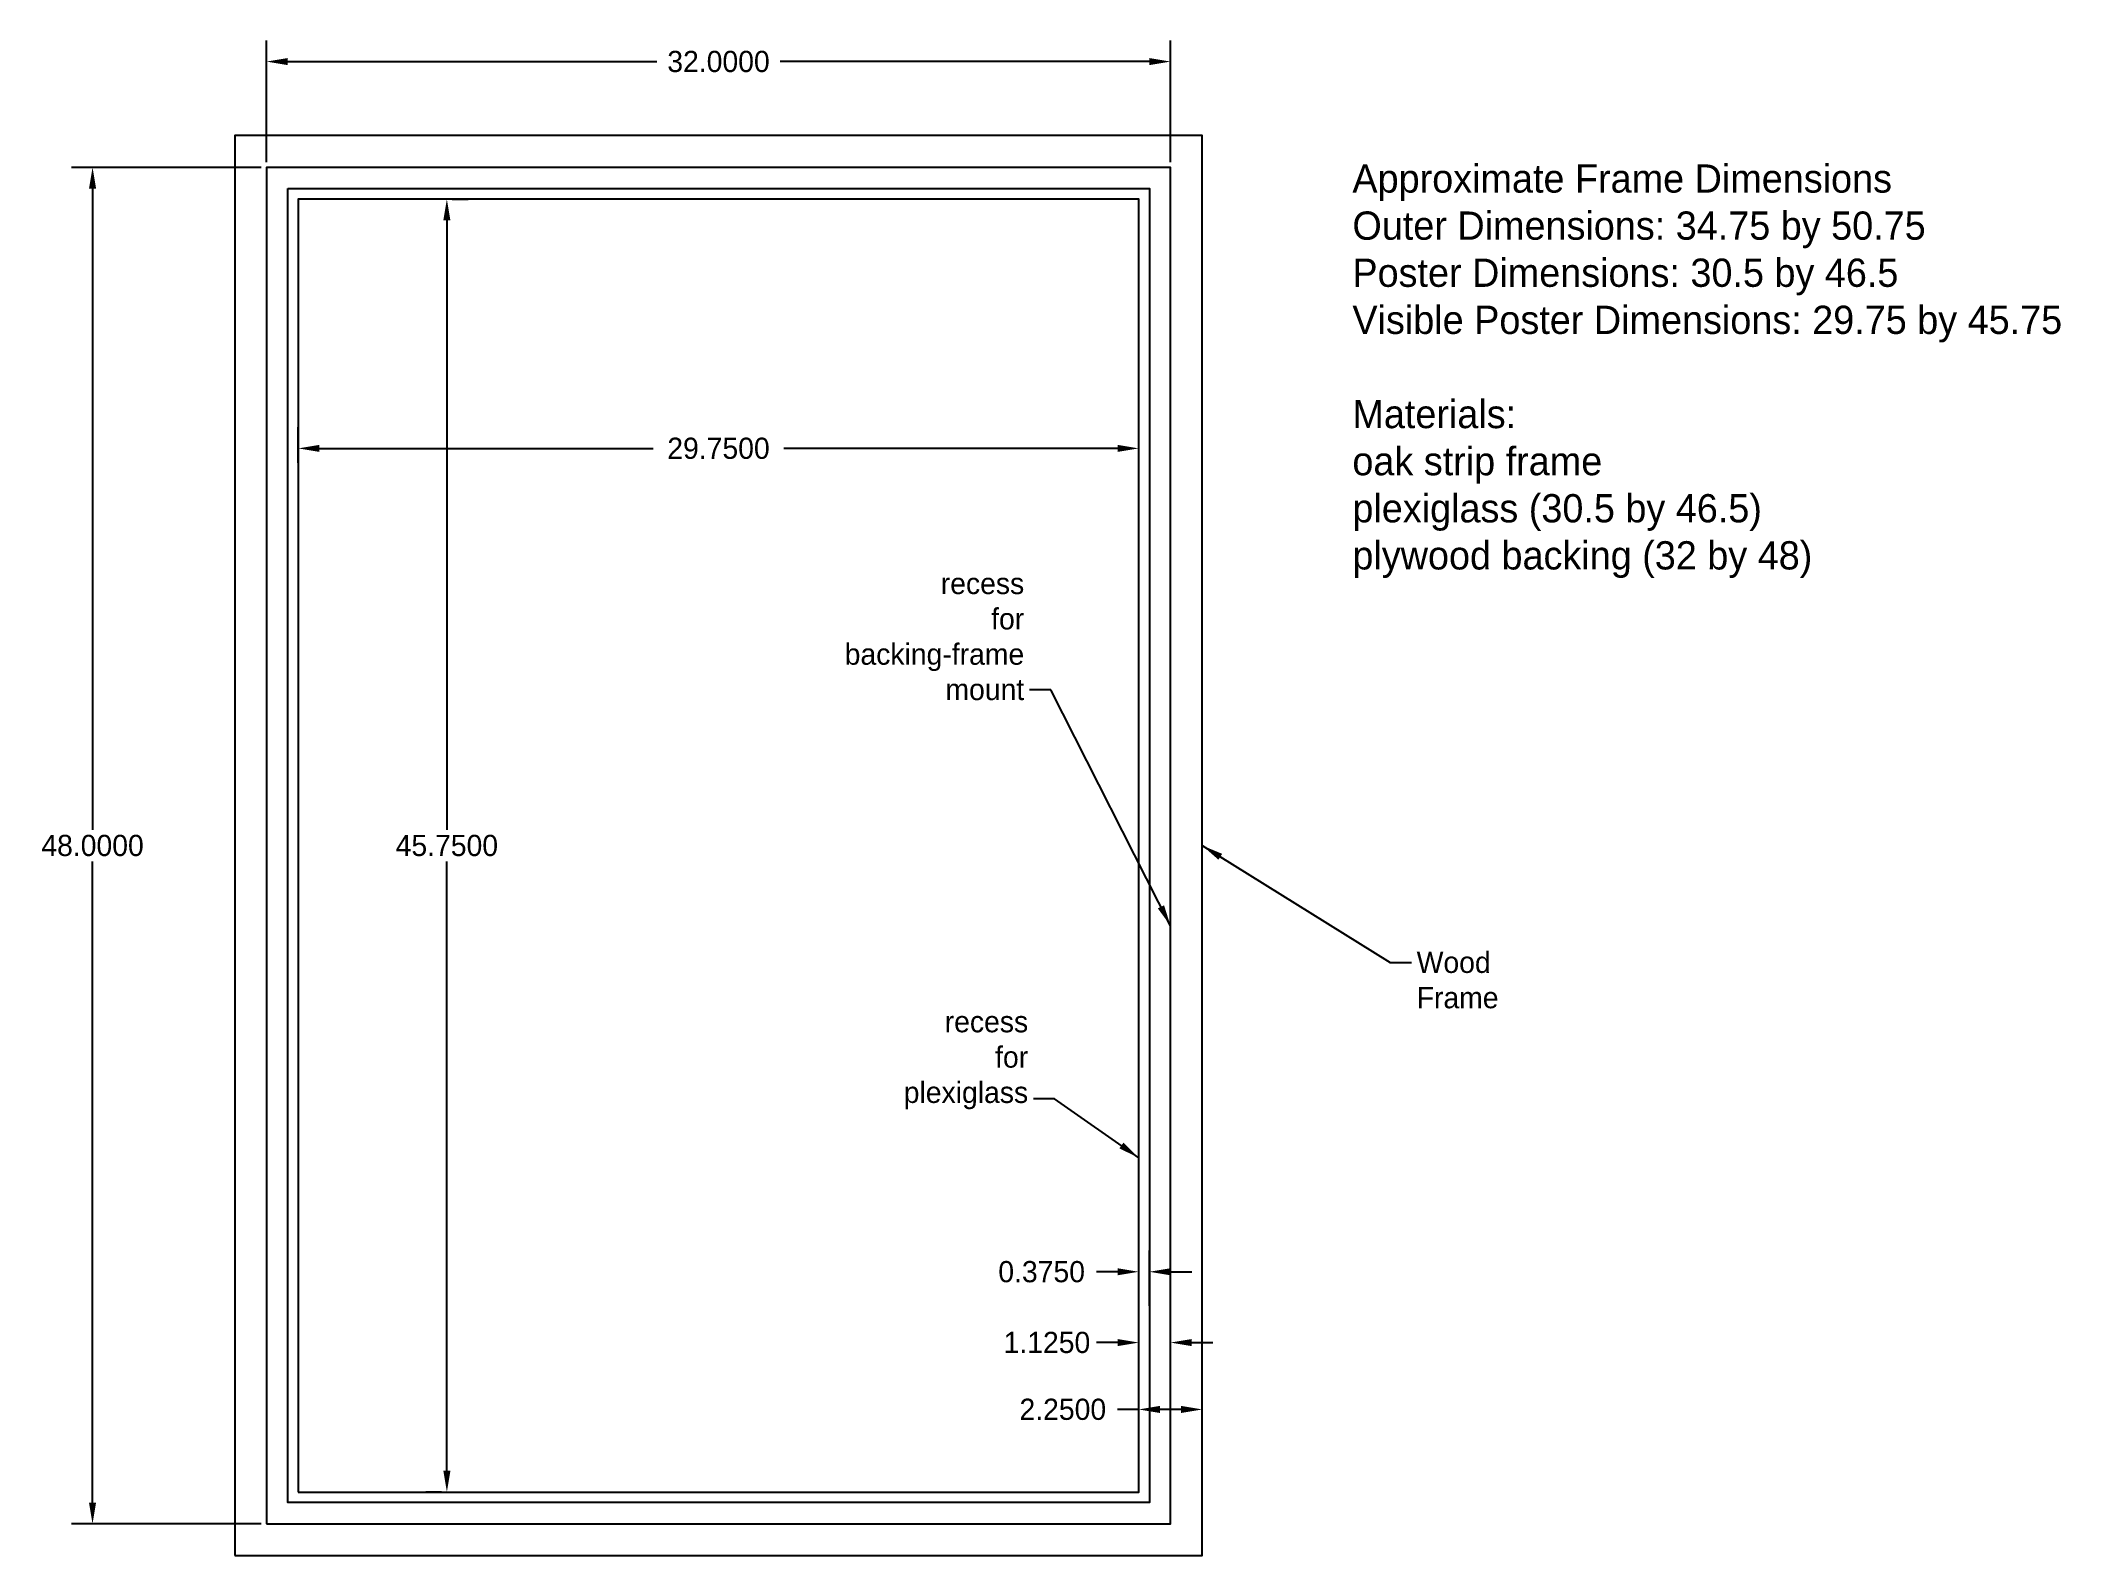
# Model space of a CAD drawing. Header units: inches. Extents: x -8 to 63.5, y -1.1 to 52.5.
import ezdxf

# ---------------------------------------------------------------- set-up
doc = ezdxf.new("R2010")
doc.units = ezdxf.units.IN
doc.header["$MEASUREMENT"] = 0
doc.dimstyles.get("Standard").update_dxf_attribs({"dimscale": 1.5, "dimtxt": 0.5, "dimasz": 0.5, "dimexe": 0.5, "dimexo": 0.125, "dimgap": 0.125, "dimtad": 0, "dimtih": 1, "dimtoh": 1, "dimdec": 4, "dimzin": 0, "dimdsep": 46, "dimtxsty": 'Standard', "dimcen": 0.25, "dimadec": 0, "dimazin": 0, "dimtfac": 1, "dimtdec": 4, "dimtofl": 0, "dimtmove": 0, "dimatfit": 3, "dimfxl": 0, "dimtolj": 1, "dimtzin": 0, "dimarcsym": 0})

# ---------------------------------------------------------------- blocks, each defined once
blk = doc.blocks.new('*D2')
at = {"color": 0, "lineweight": -2}
for p, q in [((1.125, 37.547), (1.125, 38.806)), ((30.875, 37.547), (30.875, 38.806)), ((1.875, 38.056), (13.688, 38.056)), ((30.125, 38.056), (18.312, 38.056))]:
    blk.add_line(p, q, dxfattribs=at)
at = {"color": 0}
for points in [[(1.875, 38.181), (1.875, 37.931), (1.125, 38.056)], [(30.125, 38.181), (30.125, 37.931), (30.875, 38.056)]]:
    blk.add_solid(points, dxfattribs=at)
at = {"layer": 'Defpoints', "color": 0}
for p in [(30.875, 38.056), (1.125, 37.36), (30.875, 37.36)]:
    blk.add_point(p, dxfattribs=at)
at = {"color": 0, "insert": (16, 38.056), "char_height": 0.75, "attachment_point": 5}
blk.add_mtext('\\A1;29.7500', dxfattribs=at)
blk = doc.blocks.new('*D3')
at = {"color": 0, "lineweight": -2}
for p, q in [((6.572, 46.875), (7.135, 46.875)), ((6.385, 46.125), (6.385, 24.562)), ((6.385, 1.875), (6.385, 23.438)), ((6.197, 1.125), (5.635, 1.125))]:
    blk.add_line(p, q, dxfattribs=at)
at = {"color": 0}
for points in [[(6.26, 46.125), (6.51, 46.125), (6.385, 46.875)], [(6.26, 1.875), (6.51, 1.875), (6.385, 1.125)]]:
    blk.add_solid(points, dxfattribs=at)
at = {"layer": 'Defpoints', "color": 0}
for p in [(6.385, 46.875), (6.385, 1.125), (6.385, 1.125)]:
    blk.add_point(p, dxfattribs=at)
at = {"color": 0, "insert": (6.385, 24), "char_height": 0.75, "attachment_point": 5}
blk.add_mtext('\\A1;45.7500', dxfattribs=at)
blk = doc.blocks.new('*D6')
at = {"color": 0, "lineweight": -2}
for p, q in [((0, 48.188), (0, 52.494)), ((32, 48.188), (32, 52.494)), ((0.75, 51.744), (13.812, 51.744)), ((31.25, 51.744), (18.188, 51.744))]:
    blk.add_line(p, q, dxfattribs=at)
at = {"color": 0}
for points in [[(0.75, 51.869), (0.75, 51.619), (0, 51.744)], [(31.25, 51.869), (31.25, 51.619), (32, 51.744)]]:
    blk.add_solid(points, dxfattribs=at)
at = {"layer": 'Defpoints', "color": 0}
for p in [(32, 51.744), (0, 48), (32, 48)]:
    blk.add_point(p, dxfattribs=at)
at = {"color": 0, "insert": (16, 51.744), "char_height": 0.75, "attachment_point": 5}
blk.add_mtext('\\A1;32.0000', dxfattribs=at)
blk = doc.blocks.new('*D7')
at = {"color": 0, "lineweight": -2}
for p, q in [((-0.188, 48), (-6.907, 48)), ((-6.157, 47.25), (-6.157, 24.562)), ((-6.157, 0.75), (-6.157, 23.438)), ((-0.188, 0), (-6.907, 0))]:
    blk.add_line(p, q, dxfattribs=at)
at = {"color": 0}
for points in [[(-6.282, 47.25), (-6.032, 47.25), (-6.157, 48)], [(-6.282, 0.75), (-6.032, 0.75), (-6.157, 0)]]:
    blk.add_solid(points, dxfattribs=at)
at = {"layer": 'Defpoints', "color": 0}
for p in [(0, 48), (-6.157, 0), (0, 0)]:
    blk.add_point(p, dxfattribs=at)
at = {"color": 0, "insert": (-6.157, 24), "char_height": 0.75, "attachment_point": 5}
blk.add_mtext('\\A1;48.0000', dxfattribs=at)
blk = doc.blocks.new('*D8')
at = {"color": 0, "lineweight": -2}
for p, q in [((30.875, 7.714), (30.875, 9.668)), ((31.25, 7.714), (31.25, 9.668)), ((30.125, 8.918), (29.375, 8.918)), ((32, 8.918), (32.75, 8.918))]:
    blk.add_line(p, q, dxfattribs=at)
at = {"color": 0}
for points in [[(30.125, 9.043), (30.125, 8.793), (30.875, 8.918)], [(32, 9.043), (32, 8.793), (31.25, 8.918)]]:
    blk.add_solid(points, dxfattribs=at)
at = {"layer": 'Defpoints', "color": 0}
for p in [(30.875, 8.918), (30.875, 7.526), (31.25, 7.526)]:
    blk.add_point(p, dxfattribs=at)
at = {"color": 0, "insert": (27.438, 8.918), "char_height": 0.75, "attachment_point": 5}
blk.add_mtext('\\A1;0.3750', dxfattribs=at)
blk = doc.blocks.new('*D9')
at = {"color": 0, "lineweight": -2}
for p, q in [((30.875, 5.905), (30.875, 7.163)), ((32, 5.905), (32, 7.163)), ((30.125, 6.413), (29.375, 6.413)), ((32.75, 6.413), (33.5, 6.413))]:
    blk.add_line(p, q, dxfattribs=at)
at = {"color": 0}
for points in [[(30.125, 6.538), (30.125, 6.288), (30.875, 6.413)], [(32.75, 6.538), (32.75, 6.288), (32, 6.413)]]:
    blk.add_solid(points, dxfattribs=at)
at = {"layer": 'Defpoints', "color": 0}
for p in [(30.875, 6.413), (30.875, 5.717), (32, 5.717)]:
    blk.add_point(p, dxfattribs=at)
at = {"color": 0, "insert": (27.625, 6.413), "char_height": 0.75, "attachment_point": 5}
blk.add_mtext('\\A1;1.1250', dxfattribs=at)
blk = doc.blocks.new('*D10')
at = {"color": 0, "lineweight": -2}
for p, q in [((30.875, 4.235), (30.875, 4.797)), ((33.125, 3.956), (33.125, 4.797)), ((30.875, 4.047), (30.125, 4.047)), ((32.375, 4.047), (31.625, 4.047))]:
    blk.add_line(p, q, dxfattribs=at)
at = {"color": 0}
for points in [[(31.625, 4.172), (31.625, 3.922), (30.875, 4.047)], [(32.375, 4.172), (32.375, 3.922), (33.125, 4.047)]]:
    blk.add_solid(points, dxfattribs=at)
at = {"layer": 'Defpoints', "color": 0}
for p in [(30.875, 4.047), (30.875, 4.047), (33.125, 3.769)]:
    blk.add_point(p, dxfattribs=at)
at = {"color": 0, "insert": (28.188, 4.047), "char_height": 0.75, "attachment_point": 5}
blk.add_mtext('\\A1;2.2500', dxfattribs=at)

msp = doc.modelspace()

# ---------------------------------------------------------------- linework, layer by layer
for points in [[(-1.125, -1.125), (33.125, -1.125), (33.125, 49.125), (-1.125, 49.125)], [(0, 0), (32, 0), (32, 48), (0, 48)], [(0.75, 47.25), (31.25, 47.25), (31.25, 0.75), (0.75, 0.75)], [(1.125, 1.125), (30.875, 1.125), (30.875, 46.875), (1.125, 46.875)]]:
    msp.add_lwpolyline(points, close=True)

# ---------------------------------------------------------------- texts
for s, insert, char_height, width, attachment_point in [('Approximate Frame Dimensions\\POuter Dimensions: 34.75 by 50.75\\PPoster Dimensions: 30.5 by 46.5\\PVisible Poster Dimensions: 29.75 by 45.75  \\P\\PMaterials:\\Poak strip frame\\Pplexiglass (30.5 by 46.5)\\Pplywood backing (32 by 48)', (38.43798, 48.10714), 1, 46.6156, 1), ('\\A1;recess for backing-frame mount', (26.82125, 29.13916), 0.75, 1, 9), ('Wood Frame', (40.71333, 20.24373), 0.75, 1, 1), ('recess for plexiglass', (26.9606, 14.66615), 0.75, 1, 9)]:
    msp.add_mtext(s, dxfattribs=dict(insert=insert, char_height=char_height, width=width, attachment_point=attachment_point))

# ---------------------------------------------------------------- dimensions: what is measured, and where the dimension line sits
for base, p1, p2, picture, middle in [((32, 51.74364), (0, 48), (32, 48), '*D6', (16, 51.74364)), ((30.875, 38.05552), (1.125, 37.3597), (30.875, 37.3597), '*D2', (16, 38.05552)), ((30.875, 8.91796), (31.25, 7.52632), (30.875, 7.52632), '*D8', (27.4375, 8.91796)), ((30.875, 6.41301), (32, 5.7172), (30.875, 5.7172), '*D9', (27.625, 6.41301)), ((30.875, 4.04723), (33.125, 3.76891), (30.875, 4.04723), '*D10', (28.1875, 4.04723))]:
    dim = msp.add_linear_dim(base=base, p1=p1, p2=p2, dimstyle='Standard')
    dim.commit()
    dim.dimension.update_dxf_attribs({"geometry": picture, "text_midpoint": middle})
for base, p1, p2, picture, middle in [((-6.15685, 0), (0, 48), (0, 0), '*D7', (-6.15685, 24)), ((6.38476, 1.125), (6.38476, 46.875), (6.38476, 1.125), '*D3', (6.38476, 24))]:
    dim = msp.add_linear_dim(base=base, p1=p1, p2=p2, angle=90, dimstyle='Standard')
    dim.commit()
    dim.dimension.update_dxf_attribs({"geometry": picture, "text_midpoint": middle})

# ---------------------------------------------------------------- leaders
at = {"annotation_type": 0, "has_hookline": 1}
for points, hookline_direction, text_width in [([(32, 21.16435), (27.75875, 29.51416), (27.00875, 29.51416)], 1, 9), ([(33.125, 24), (39.77583, 19.86873), (40.52583, 19.86873)], 0, 3.875), ([(30.875, 12.9537), (27.8981, 15.04115), (27.1481, 15.04115)], 1, 9.25)]:
    msp.add_leader(points, dimstyle='Standard', override={"dimgap": 0.125, "dimtad": 0}, dxfattribs=dict(at, hookline_direction=hookline_direction, text_width=text_width))

doc.saveas('drawing.dxf')
